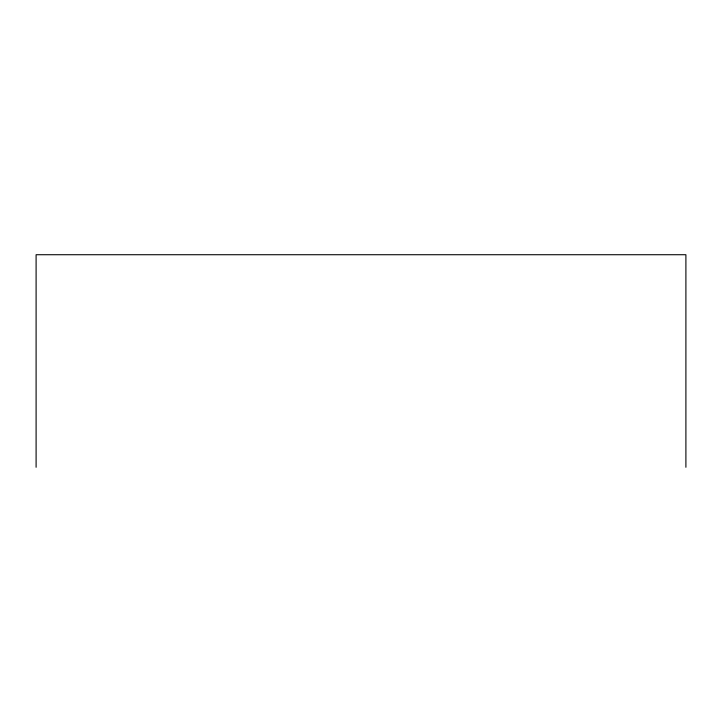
<?xml version="1.0" encoding="UTF-8"?>
<svg xmlns="http://www.w3.org/2000/svg" width="722" height="722" viewBox="0 0 722 722"><rect width="100%" height="100%" fill="white"/><g stroke="black" fill="none" stroke-linecap="round" stroke-linejoin="round"><path stroke-width="1.08" d="M685.9 467.278L685.9 254.722L36.1 254.722L36.1 467.278"/></g></svg>
